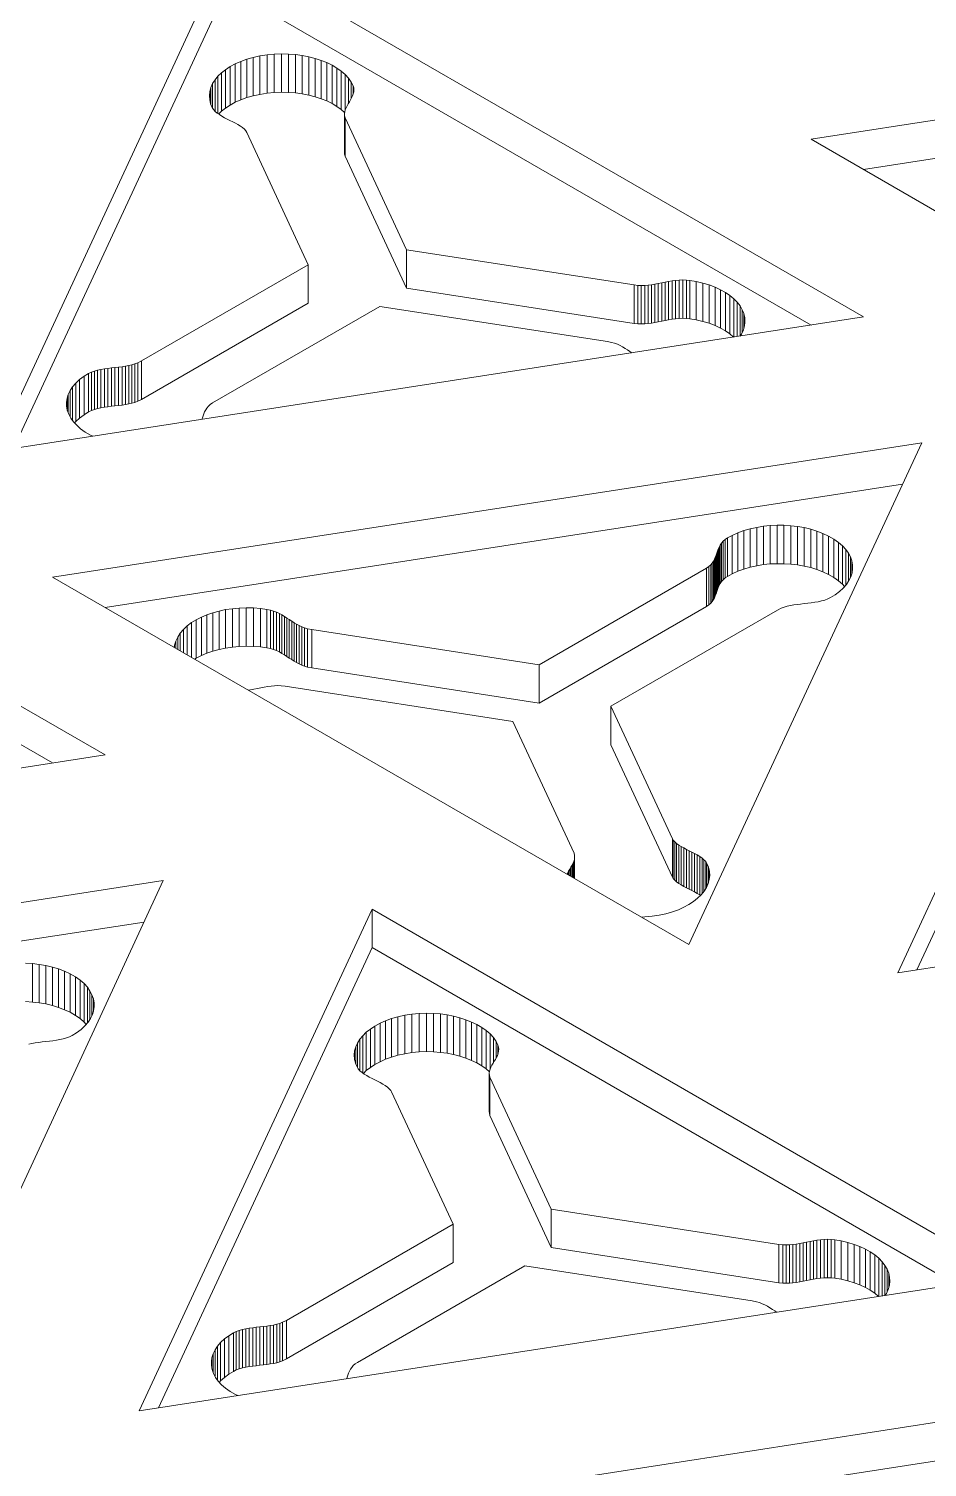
# Model space of a CAD drawing. Header units: inches. Extents: x 2.5 to 18.9, y 2.6 to 12.3.
# Drawn here: x 8.834 to 10.028, y 4.035 to 5.947 of the extents above; entities that cross this region are included whole.
import ezdxf

# ---------------------------------------------------------------- set-up
doc = ezdxf.new("R2010")
doc.units = ezdxf.units.IN
doc.header["$MEASUREMENT"] = 0

# ---------------------------------------------------------------- blocks, each defined once
blk = doc.blocks.new('A$C39963D99')
at = {"color": 0, "linetype": 'Continuous', "lineweight": 0, "extrusion": (3.33067e-16, 0.816497, 0.57735)}
for p, q in [((11.9235, -5.2159), (12.2329, -4.549)), ((12.2329, -4.549), (13.0786, -5.0372)), ((12.2329, -4.6), (11.949, -5.2119)), ((13.0089, -5.048), (12.2329, -4.6)), ((13.009, -4.801), (14.1641, -4.6224)), ((14.1386, -4.6773), (13.0787, -4.8413)), ((12.2368, -4.7045), (12.2435, -4.7008)), ((12.2435, -4.7008), (12.2509, -4.6976)), ((12.2435, -4.7519), (12.2435, -4.7008)), ((12.2509, -4.6976), (12.2588, -4.6947)), ((12.2509, -4.7486), (12.2509, -4.6976)), ((12.2588, -4.6947), (12.2674, -4.6922)), ((12.2588, -4.7457), (12.2588, -4.6947)), ((12.2674, -4.6922), (12.2764, -4.6903)), ((12.2674, -4.7433), (12.2674, -4.6922)), ((12.2764, -4.6903), (12.2859, -4.6888)), ((12.2764, -4.7413), (12.2764, -4.6903)), ((12.2859, -4.6888), (12.2955, -4.6879)), ((12.2859, -4.7398), (12.2859, -4.6888)), ((12.2955, -4.6879), (12.305, -4.6875)), ((12.2955, -4.7389), (12.2955, -4.6879)), ((12.305, -4.7386), (12.305, -4.6875)), ((12.305, -4.6875), (12.3144, -4.6877)), ((12.3144, -4.7388), (12.3144, -4.6877)), ((12.3144, -4.6877), (12.3236, -4.6884)), ((12.3236, -4.7395), (12.3236, -4.6884)), ((12.3236, -4.6884), (12.3326, -4.6896)), ((12.3326, -4.7407), (12.3326, -4.6896)), ((12.3326, -4.6896), (12.3414, -4.6913)), ((12.3414, -4.7424), (12.3414, -4.6913)), ((12.3414, -4.6913), (12.3497, -4.6935)), ((12.3497, -4.7445), (12.3497, -4.6935)), ((12.3497, -4.6935), (12.3577, -4.6961)), ((12.3577, -4.7471), (12.3577, -4.6961)), ((12.3577, -4.6961), (12.3653, -4.6991)), ((12.3653, -4.7501), (12.3653, -4.6991)), ((12.3653, -4.6991), (12.3723, -4.7025)), ((12.3723, -4.7535), (12.3723, -4.7025)), ((12.3723, -4.7025), (12.3787, -4.7063)), ((12.2135, -4.7271), (12.2167, -4.7221)), ((12.2167, -4.7221), (12.2206, -4.7173)), ((12.2167, -4.7637), (12.2167, -4.7221)), ((12.2206, -4.7173), (12.2253, -4.7127)), ((12.2206, -4.7669), (12.2206, -4.7173)), ((12.2253, -4.7127), (12.2307, -4.7085)), ((12.2253, -4.7638), (12.2253, -4.7127)), ((12.2307, -4.7085), (12.2368, -4.7045)), ((12.2307, -4.7595), (12.2307, -4.7085)), ((12.2368, -4.7555), (12.2368, -4.7045)), ((12.3787, -4.7573), (12.3787, -4.7063)), ((12.3787, -4.7063), (12.3846, -4.7105)), ((12.3846, -4.7615), (12.3846, -4.7105)), ((12.3846, -4.7105), (12.3897, -4.715)), ((12.3897, -4.7624), (12.3897, -4.715)), ((12.3897, -4.715), (12.3942, -4.7199)), ((12.3942, -4.7532), (12.3942, -4.7199)), ((12.3942, -4.7199), (12.3978, -4.725)), ((12.2092, -4.7429), (12.2098, -4.7375)), ((12.2098, -4.7375), (12.2112, -4.7322)), ((12.2098, -4.7492), (12.2098, -4.7375)), ((12.2112, -4.7322), (12.2135, -4.7271)), ((12.2112, -4.7547), (12.2112, -4.7322)), ((12.2135, -4.7597), (12.2135, -4.7271)), ((12.2764, -4.7413), (12.2674, -4.7433)), ((12.2859, -4.7398), (12.2764, -4.7413)), ((12.2955, -4.7389), (12.2859, -4.7398)), ((12.305, -4.7386), (12.2955, -4.7389)), ((12.3144, -4.7388), (12.305, -4.7386)), ((12.3236, -4.7395), (12.3144, -4.7388)), ((12.3326, -4.7407), (12.3236, -4.7395)), ((12.3414, -4.7424), (12.3326, -4.7407)), ((12.3978, -4.7468), (12.3978, -4.725)), ((12.3978, -4.725), (12.4003, -4.7298)), ((12.4004, -4.7407), (12.3994, -4.7434)), ((12.4003, -4.7412), (12.4003, -4.7298)), ((12.4003, -4.7298), (12.4011, -4.7326)), ((12.4011, -4.738), (12.4004, -4.7407)), ((12.4011, -4.7381), (12.4011, -4.7326)), ((12.4011, -4.7326), (12.4013, -4.7353)), ((12.4013, -4.7353), (12.4011, -4.738)), ((12.2096, -4.7484), (12.2092, -4.7429)), ((12.2109, -4.7539), (12.2096, -4.7484)), ((12.2129, -4.7588), (12.2109, -4.7539)), ((12.2146, -4.7614), (12.2129, -4.7588)), ((12.2307, -4.7595), (12.2253, -4.7638)), ((12.2368, -4.7555), (12.2307, -4.7595)), ((12.2435, -4.7519), (12.2368, -4.7555)), ((12.2509, -4.7486), (12.2435, -4.7519)), ((12.2588, -4.7457), (12.2509, -4.7486)), ((12.2674, -4.7433), (12.2588, -4.7457)), ((12.3497, -4.7445), (12.3414, -4.7424)), ((12.3577, -4.7471), (12.3497, -4.7445)), ((12.3653, -4.7501), (12.3577, -4.7471)), ((12.3723, -4.7535), (12.3653, -4.7501)), ((12.3787, -4.7573), (12.3723, -4.7535)), ((12.3846, -4.7615), (12.3787, -4.7573)), ((12.391, -4.7592), (12.3899, -4.7618)), ((12.3923, -4.7566), (12.391, -4.7592)), ((12.3937, -4.754), (12.3923, -4.7566)), ((12.3953, -4.7513), (12.3937, -4.754)), ((12.3968, -4.7487), (12.3953, -4.7513)), ((12.3982, -4.7461), (12.3968, -4.7487)), ((12.3994, -4.7434), (12.3982, -4.7461)), ((12.2169, -4.7639), (12.2146, -4.7614)), ((12.2195, -4.7662), (12.2169, -4.7639)), ((12.2225, -4.7683), (12.2195, -4.7662)), ((12.2253, -4.7638), (12.2214, -4.7675)), ((12.2258, -4.7703), (12.2225, -4.7683)), ((12.2293, -4.7723), (12.2258, -4.7703)), ((12.2329, -4.7741), (12.2293, -4.7723)), ((12.2366, -4.776), (12.2329, -4.7741)), ((12.2402, -4.7778), (12.2366, -4.776)), ((12.2438, -4.7796), (12.2402, -4.7778)), ((12.2472, -4.7815), (12.2438, -4.7796)), ((12.389, -4.7654), (12.3846, -4.7615)), ((12.3892, -4.7644), (12.3888, -4.767)), ((12.3888, -4.8181), (12.3888, -4.767)), ((12.3888, -4.767), (12.3889, -4.7697)), ((12.3889, -4.8207), (12.3889, -4.7697)), ((12.3889, -4.7697), (12.3896, -4.7725)), ((12.3899, -4.7618), (12.3892, -4.7644)), ((12.3896, -4.8236), (12.3896, -4.7725)), ((12.3896, -4.7725), (12.471, -4.9478)), ((12.2504, -4.7835), (12.2472, -4.7815)), ((12.2533, -4.7855), (12.2504, -4.7835)), ((12.2557, -4.7877), (12.2533, -4.7855)), ((12.2578, -4.79), (12.2557, -4.7877)), ((12.2588, -4.7918), (12.2578, -4.79)), ((12.3405, -4.9679), (12.2588, -4.7918)), ((13.8546, -5.2893), (13.009, -4.801)), ((12.3889, -4.8207), (12.3888, -4.8181)), ((12.3896, -4.8236), (12.3889, -4.8207)), ((12.471, -4.9989), (12.3896, -4.8236)), ((12.471, -4.9989), (12.471, -4.9478)), ((12.471, -4.9478), (12.7737, -4.9947)), ((12.1192, -5.0957), (12.3405, -4.9679)), ((12.3405, -5.019), (12.3405, -4.9679)), ((12.815, -4.9908), (12.8196, -4.99)), ((12.8196, -4.99), (12.8242, -4.9892)), ((12.8196, -5.041), (12.8196, -4.99)), ((12.8242, -4.9892), (12.8289, -4.9886)), ((12.8242, -5.0402), (12.8242, -4.9892)), ((12.8289, -4.9886), (12.8336, -4.9881)), ((12.8289, -5.0396), (12.8289, -4.9886)), ((12.8336, -4.9881), (12.8384, -4.988)), ((12.8336, -5.0392), (12.8336, -4.9881)), ((12.8384, -5.039), (12.8384, -4.988)), ((12.8384, -4.988), (12.8432, -4.9881)), ((12.8432, -5.0391), (12.8432, -4.9881)), ((12.8432, -4.9881), (12.848, -4.9885)), ((12.848, -5.0396), (12.848, -4.9885)), ((12.848, -4.9885), (12.8562, -4.99)), ((12.8562, -5.041), (12.8562, -4.99)), ((12.8562, -4.99), (12.8652, -4.9921)), ((12.7737, -5.0457), (12.471, -4.9989)), ((12.7737, -5.0457), (12.7737, -4.9947)), ((12.7737, -4.9947), (12.7787, -4.9953)), ((12.7787, -5.0463), (12.7787, -4.9953)), ((12.7787, -4.9953), (12.7832, -4.9954)), ((12.7832, -4.9954), (12.7878, -4.9953)), ((12.7832, -5.0465), (12.7832, -4.9954)), ((12.7878, -4.9953), (12.7923, -4.9949)), ((12.7878, -5.0463), (12.7878, -4.9953)), ((12.7923, -4.9949), (12.7968, -4.9943)), ((12.7923, -5.0459), (12.7923, -4.9949)), ((12.7968, -4.9943), (12.8013, -4.9935)), ((12.7968, -5.0453), (12.7968, -4.9943)), ((12.8013, -4.9935), (12.8059, -4.9927)), ((12.8013, -5.0445), (12.8013, -4.9935)), ((12.8059, -4.9927), (12.8104, -4.9917)), ((12.8059, -5.0437), (12.8059, -4.9927)), ((12.8104, -4.9917), (12.815, -4.9908)), ((12.8104, -5.0428), (12.8104, -4.9917)), ((12.815, -5.0419), (12.815, -4.9908)), ((12.8652, -5.0431), (12.8652, -4.9921)), ((12.8652, -4.9921), (12.8736, -4.9946)), ((12.8736, -5.0456), (12.8736, -4.9946)), ((12.8736, -4.9946), (12.8814, -4.9976)), ((12.8814, -5.0486), (12.8814, -4.9976)), ((12.8814, -4.9976), (12.8886, -5.001)), ((12.8886, -5.052), (12.8886, -5.001)), ((12.8886, -5.001), (12.8952, -5.0047)), ((12.8952, -5.0557), (12.8952, -5.0047)), ((12.8952, -5.0047), (12.9011, -5.0088)), ((12.9011, -5.0598), (12.9011, -5.0088)), ((12.9011, -5.0088), (12.9063, -5.0131)), ((12.3405, -5.019), (12.1192, -5.1468)), ((12.4359, -5.0231), (12.2135, -5.1515)), ((12.7383, -5.0699), (12.4359, -5.0231)), ((12.9063, -5.0638), (12.9063, -5.0131)), ((12.9063, -5.0131), (12.9108, -5.0177)), ((12.9108, -5.0631), (12.9108, -5.0177)), ((12.9108, -5.0177), (12.9146, -5.0226)), ((12.9146, -5.0626), (12.9146, -5.0226)), ((12.9146, -5.0226), (12.9175, -5.0276)), ((12.9175, -5.0577), (12.9175, -5.0276)), ((12.9175, -5.0276), (12.9196, -5.0328)), ((13.0786, -5.0372), (11.9235, -5.2159)), ((12.7787, -5.0463), (12.7737, -5.0457)), ((12.7832, -5.0465), (12.7787, -5.0463)), ((12.7878, -5.0463), (12.7832, -5.0465)), ((12.7923, -5.0459), (12.7878, -5.0463)), ((12.7968, -5.0453), (12.7923, -5.0459)), ((12.8013, -5.0445), (12.7968, -5.0453)), ((12.8059, -5.0437), (12.8013, -5.0445)), ((12.8104, -5.0428), (12.8059, -5.0437)), ((12.815, -5.0419), (12.8104, -5.0428)), ((12.8196, -5.041), (12.815, -5.0419)), ((12.8242, -5.0402), (12.8196, -5.041)), ((12.8289, -5.0396), (12.8242, -5.0402)), ((12.8336, -5.0392), (12.8289, -5.0396)), ((12.8384, -5.039), (12.8336, -5.0392)), ((12.8432, -5.0391), (12.8384, -5.039)), ((12.848, -5.0396), (12.8432, -5.0391)), ((12.8562, -5.041), (12.848, -5.0396)), ((12.8652, -5.0431), (12.8562, -5.041)), ((12.8736, -5.0456), (12.8652, -5.0431)), ((12.8814, -5.0486), (12.8736, -5.0456)), ((12.9196, -5.0524), (12.9196, -5.0328)), ((12.9196, -5.0328), (12.9208, -5.0381)), ((12.9211, -5.0435), (12.9205, -5.049)), ((12.9208, -5.0465), (12.9208, -5.0381)), ((12.9208, -5.0381), (12.9211, -5.0435)), ((12.8886, -5.052), (12.8814, -5.0486)), ((12.8952, -5.0557), (12.8886, -5.052)), ((12.9011, -5.0598), (12.8952, -5.0557)), ((12.906, -5.0639), (12.9011, -5.0598)), ((12.9164, -5.06), (12.9148, -5.0625)), ((12.919, -5.0545), (12.9164, -5.06)), ((12.9205, -5.049), (12.919, -5.0545)), ((12.7437, -5.071), (12.7383, -5.0699)), ((12.7478, -5.0721), (12.7437, -5.071)), ((12.7515, -5.0735), (12.7478, -5.0721)), ((12.7551, -5.0752), (12.7515, -5.0735)), ((12.7585, -5.077), (12.7551, -5.0752)), ((12.7617, -5.0789), (12.7585, -5.077)), ((12.7649, -5.081), (12.7617, -5.0789)), ((12.7681, -5.0831), (12.7649, -5.081)), ((12.7707, -5.0848), (12.7681, -5.0831)), ((12.079, -5.1049), (12.0837, -5.1044)), ((12.0837, -5.1044), (12.0884, -5.1038)), ((12.0837, -5.1554), (12.0837, -5.1044)), ((12.0884, -5.1038), (12.0931, -5.1033)), ((12.0884, -5.1549), (12.0884, -5.1038)), ((12.0931, -5.1033), (12.0976, -5.1026)), ((12.0931, -5.1543), (12.0931, -5.1033)), ((12.0976, -5.1026), (12.1021, -5.1018)), ((12.0976, -5.1536), (12.0976, -5.1026)), ((12.1021, -5.1018), (12.1063, -5.1009)), ((12.1021, -5.1528), (12.1021, -5.1018)), ((12.1063, -5.1009), (12.1103, -5.0997)), ((12.1063, -5.1519), (12.1063, -5.1009)), ((12.1103, -5.0997), (12.1141, -5.0983)), ((12.1103, -5.1507), (12.1103, -5.0997)), ((12.1141, -5.0983), (12.1192, -5.0957)), ((12.1141, -5.1493), (12.1141, -5.0983)), ((12.1192, -5.1468), (12.1192, -5.0957)), ((12.0317, -5.1251), (12.0368, -5.1204)), ((12.0368, -5.1204), (12.0427, -5.116)), ((12.0368, -5.1715), (12.0368, -5.1204)), ((12.0427, -5.116), (12.0486, -5.1124)), ((12.0427, -5.1671), (12.0427, -5.116)), ((12.0486, -5.1124), (12.0524, -5.1106)), ((12.0486, -5.1635), (12.0486, -5.1124)), ((12.0524, -5.1106), (12.0564, -5.1092)), ((12.0524, -5.1617), (12.0524, -5.1106)), ((12.0564, -5.1092), (12.0606, -5.1079)), ((12.0564, -5.1602), (12.0564, -5.1092)), ((12.0606, -5.1079), (12.065, -5.107)), ((12.0606, -5.159), (12.0606, -5.1079)), ((12.065, -5.107), (12.0696, -5.1061)), ((12.065, -5.158), (12.065, -5.107)), ((12.0696, -5.1061), (12.0743, -5.1055)), ((12.0696, -5.1572), (12.0696, -5.1061)), ((12.0743, -5.1055), (12.079, -5.1049)), ((12.0743, -5.1565), (12.0743, -5.1055)), ((12.079, -5.1559), (12.079, -5.1049)), ((11.2248, -5.131), (12.0705, -5.6192)), ((12.0201, -5.1453), (12.0217, -5.1401)), ((12.0217, -5.1401), (12.0242, -5.1349)), ((12.0217, -5.1648), (12.0217, -5.1401)), ((12.0242, -5.1349), (12.0275, -5.1299)), ((12.0242, -5.17), (12.0242, -5.1349)), ((12.0275, -5.1299), (12.0317, -5.1251)), ((12.0275, -5.1751), (12.0275, -5.1299)), ((12.0317, -5.1761), (12.0317, -5.1251)), ((12.0193, -5.1506), (12.0201, -5.1453)), ((12.0194, -5.1559), (12.0193, -5.1506)), ((12.0204, -5.1611), (12.0194, -5.1559)), ((12.0201, -5.1594), (12.0201, -5.1453)), ((12.0222, -5.1663), (12.0204, -5.1611)), ((12.0524, -5.1617), (12.0486, -5.1635)), ((12.0564, -5.1602), (12.0524, -5.1617)), ((12.0606, -5.159), (12.0564, -5.1602)), ((12.065, -5.158), (12.0606, -5.159)), ((12.0696, -5.1572), (12.065, -5.158)), ((12.0743, -5.1565), (12.0696, -5.1572)), ((12.079, -5.1559), (12.0743, -5.1565)), ((12.0837, -5.1554), (12.079, -5.1559)), ((12.0884, -5.1549), (12.0837, -5.1554)), ((12.0931, -5.1543), (12.0884, -5.1549)), ((12.0976, -5.1536), (12.0931, -5.1543)), ((12.1021, -5.1528), (12.0976, -5.1536)), ((12.1063, -5.1519), (12.1021, -5.1528)), ((12.1103, -5.1507), (12.1063, -5.1519)), ((12.1141, -5.1493), (12.1103, -5.1507)), ((12.1192, -5.1468), (12.1141, -5.1493)), ((12.2043, -5.1607), (12.2029, -5.1633)), ((12.2059, -5.1582), (12.2043, -5.1607)), ((12.2079, -5.1559), (12.2059, -5.1582)), ((12.2103, -5.1537), (12.2079, -5.1559)), ((12.2135, -5.1515), (12.2103, -5.1537)), ((12.0249, -5.1715), (12.0222, -5.1663)), ((12.0285, -5.1764), (12.0249, -5.1715)), ((12.0329, -5.1812), (12.0285, -5.1764)), ((12.0317, -5.1761), (12.03, -5.1781)), ((12.0368, -5.1715), (12.0317, -5.1761)), ((12.0381, -5.1858), (12.0329, -5.1812)), ((12.0427, -5.1671), (12.0368, -5.1715)), ((12.0486, -5.1635), (12.0427, -5.1671)), ((12.1999, -5.1713), (12.1992, -5.1732)), ((12.2008, -5.1686), (12.1999, -5.1713)), ((12.2018, -5.1659), (12.2008, -5.1686)), ((12.2029, -5.1633), (12.2018, -5.1659)), ((12.0008, -5.63), (11.2248, -5.182)), ((12.0443, -5.1901), (12.0381, -5.1858)), ((12.0512, -5.1941), (12.0443, -5.1901)), ((12.0543, -5.1956), (12.0512, -5.1941)), ((12.0009, -5.3831), (13.156, -5.2044)), ((13.156, -5.2044), (12.8465, -5.8713)), ((13.1241, -5.909), (13.4335, -5.2421)), ((13.1305, -5.2594), (12.0706, -5.4233)), ((13.4335, -5.2932), (13.1496, -5.9051)), ((12.9456, -5.3154), (12.9546, -5.3145)), ((12.9546, -5.3145), (12.9638, -5.314)), ((12.9546, -5.3655), (12.9546, -5.3145)), ((12.9638, -5.3651), (12.9638, -5.314)), ((12.9638, -5.314), (12.9729, -5.3141)), ((12.9729, -5.3651), (12.9729, -5.3141)), ((12.9729, -5.3141), (12.9821, -5.3146)), ((12.9821, -5.3657), (12.9821, -5.3146)), ((12.9821, -5.3146), (12.9911, -5.3157)), ((12.892, -5.3354), (12.8946, -5.3331)), ((12.8946, -5.3331), (12.8977, -5.3309)), ((12.8946, -5.3841), (12.8946, -5.3331)), ((12.8977, -5.3309), (12.904, -5.3275)), ((12.8977, -5.382), (12.8977, -5.3309)), ((12.904, -5.3275), (12.9116, -5.3241)), ((12.904, -5.3785), (12.904, -5.3275)), ((12.9116, -5.3241), (12.9196, -5.3212)), ((12.9116, -5.3751), (12.9116, -5.3241)), ((12.9196, -5.3212), (12.928, -5.3187)), ((12.9196, -5.3722), (12.9196, -5.3212)), ((12.928, -5.3187), (12.9367, -5.3168)), ((12.928, -5.3698), (12.928, -5.3187)), ((12.9367, -5.3168), (12.9456, -5.3154)), ((12.9367, -5.3679), (12.9367, -5.3168)), ((12.9456, -5.3664), (12.9456, -5.3154)), ((12.9911, -5.3667), (12.9911, -5.3157)), ((12.9911, -5.3157), (12.9999, -5.3172)), ((12.9999, -5.3683), (12.9999, -5.3172)), ((12.9999, -5.3172), (13.0085, -5.3193)), ((13.0085, -5.3703), (13.0085, -5.3193)), ((13.0085, -5.3193), (13.0168, -5.3218)), ((13.0168, -5.3729), (13.0168, -5.3218)), ((13.0168, -5.3218), (13.0248, -5.3249)), ((13.0248, -5.3759), (13.0248, -5.3249)), ((13.0248, -5.3249), (13.0323, -5.3284)), ((13.0323, -5.3795), (13.0323, -5.3284)), ((13.0323, -5.3284), (13.0392, -5.3324)), ((13.0392, -5.3835), (13.0392, -5.3324)), ((13.0392, -5.3324), (13.0453, -5.3368)), ((12.8827, -5.354), (12.8836, -5.3512)), ((12.8836, -5.3512), (12.8845, -5.3485)), ((12.8836, -5.4023), (12.8836, -5.3512)), ((12.8845, -5.3485), (12.8856, -5.3458)), ((12.8845, -5.3995), (12.8845, -5.3485)), ((12.8856, -5.3458), (12.8867, -5.3431)), ((12.8856, -5.3968), (12.8856, -5.3458)), ((12.8867, -5.3431), (12.8882, -5.3405)), ((12.8867, -5.3941), (12.8867, -5.3431)), ((12.8882, -5.3405), (12.8899, -5.3379)), ((12.8882, -5.3915), (12.8882, -5.3405)), ((12.8899, -5.3379), (12.892, -5.3354)), ((12.8899, -5.3889), (12.8899, -5.3379)), ((12.892, -5.3865), (12.892, -5.3354)), ((13.0453, -5.3878), (13.0453, -5.3368)), ((13.0453, -5.3368), (13.0506, -5.3413)), ((13.0506, -5.3924), (13.0506, -5.3413)), ((13.0506, -5.3413), (13.055, -5.3461)), ((13.055, -5.3938), (13.055, -5.3461)), ((13.055, -5.3461), (13.0586, -5.3511)), ((13.0586, -5.3888), (13.0586, -5.3511)), ((13.0586, -5.3511), (13.0613, -5.3562)), ((12.6476, -5.4995), (12.87, -5.3711)), ((12.87, -5.3711), (12.8732, -5.3689)), ((12.87, -5.4221), (12.87, -5.3711)), ((12.8732, -5.3689), (12.8756, -5.3667)), ((12.8732, -5.4199), (12.8732, -5.3689)), ((12.8756, -5.3667), (12.8776, -5.3643)), ((12.8756, -5.4177), (12.8756, -5.3667)), ((12.8776, -5.3643), (12.8792, -5.3619)), ((12.8776, -5.4154), (12.8776, -5.3643)), ((12.8792, -5.3619), (12.8806, -5.3593)), ((12.8792, -5.4129), (12.8792, -5.3619)), ((12.8806, -5.3593), (12.8817, -5.3567)), ((12.8806, -5.4103), (12.8806, -5.3593)), ((12.8817, -5.3567), (12.8827, -5.354)), ((12.8817, -5.4077), (12.8817, -5.3567)), ((12.8827, -5.405), (12.8827, -5.354)), ((12.9196, -5.3722), (12.9116, -5.3751)), ((12.928, -5.3698), (12.9196, -5.3722)), ((12.9367, -5.3679), (12.928, -5.3698)), ((12.9456, -5.3664), (12.9367, -5.3679)), ((12.9546, -5.3655), (12.9456, -5.3664)), ((12.9638, -5.3651), (12.9546, -5.3655)), ((12.9729, -5.3651), (12.9638, -5.3651)), ((12.9821, -5.3657), (12.9729, -5.3651)), ((12.9911, -5.3667), (12.9821, -5.3657)), ((12.9999, -5.3683), (12.9911, -5.3667)), ((13.0085, -5.3703), (12.9999, -5.3683)), ((13.0168, -5.3729), (13.0085, -5.3703)), ((13.0613, -5.3836), (13.0613, -5.3562)), ((13.0613, -5.3562), (13.0631, -5.3614)), ((13.0631, -5.3783), (13.0631, -5.3614)), ((13.0631, -5.3614), (13.0641, -5.3667)), ((13.0642, -5.372), (13.0634, -5.3773)), ((13.0641, -5.3727), (13.0641, -5.3667)), ((13.0641, -5.3667), (13.0642, -5.372)), ((12.8465, -5.8713), (12.0009, -5.3831)), ((12.8882, -5.3915), (12.8867, -5.3941)), ((12.8899, -5.3889), (12.8882, -5.3915)), ((12.892, -5.3865), (12.8899, -5.3889)), ((12.8946, -5.3841), (12.892, -5.3865)), ((12.8977, -5.382), (12.8946, -5.3841)), ((12.904, -5.3785), (12.8977, -5.382)), ((12.9116, -5.3751), (12.904, -5.3785)), ((13.0248, -5.3759), (13.0168, -5.3729)), ((13.0323, -5.3795), (13.0248, -5.3759)), ((13.0392, -5.3835), (13.0323, -5.3795)), ((13.0453, -5.3878), (13.0392, -5.3835)), ((13.0506, -5.3924), (13.0453, -5.3878)), ((13.0593, -5.3876), (13.056, -5.3926)), ((13.0618, -5.3825), (13.0593, -5.3876)), ((13.0634, -5.3773), (13.0618, -5.3825)), ((12.8806, -5.4103), (12.8792, -5.4129)), ((12.8817, -5.4077), (12.8806, -5.4103)), ((12.8827, -5.405), (12.8817, -5.4077)), ((12.8836, -5.4023), (12.8827, -5.405)), ((12.8845, -5.3995), (12.8836, -5.4023)), ((12.8856, -5.3968), (12.8845, -5.3995)), ((12.8867, -5.3941), (12.8856, -5.3968)), ((13.0349, -5.4101), (13.0311, -5.4119)), ((13.0408, -5.4065), (13.0349, -5.4101)), ((13.0467, -5.4021), (13.0408, -5.4065)), ((13.0518, -5.3975), (13.0467, -5.4021)), ((13.0535, -5.3955), (13.0506, -5.3924)), ((13.056, -5.3926), (13.0518, -5.3975)), ((12.2139, -5.4303), (12.2222, -5.428)), ((12.2222, -5.428), (12.2308, -5.4262)), ((12.2222, -5.4791), (12.2222, -5.428)), ((12.2308, -5.4262), (12.2398, -5.4249)), ((12.2308, -5.4773), (12.2308, -5.4262)), ((12.2398, -5.4249), (12.2489, -5.4241)), ((12.2398, -5.4759), (12.2398, -5.4249)), ((12.2489, -5.4241), (12.2583, -5.4237)), ((12.2489, -5.4751), (12.2489, -5.4241)), ((12.2583, -5.4748), (12.2583, -5.4237)), ((12.2583, -5.4237), (12.2678, -5.424)), ((12.2678, -5.475), (12.2678, -5.424)), ((12.2678, -5.424), (12.2773, -5.4247)), ((12.2773, -5.4758), (12.2773, -5.4247)), ((12.2773, -5.4247), (12.2857, -5.4259)), ((12.2857, -5.4769), (12.2857, -5.4259)), ((12.2857, -5.4259), (12.2903, -5.4269)), ((12.2903, -5.4779), (12.2903, -5.4269)), ((12.2903, -5.4269), (12.2945, -5.4281)), ((12.2945, -5.4792), (12.2945, -5.4281)), ((12.2945, -5.4281), (12.2985, -5.4297)), ((12.2985, -5.4807), (12.2985, -5.4297)), ((12.2985, -5.4297), (12.3022, -5.4314)), ((12.87, -5.4221), (12.6476, -5.5505)), ((12.9643, -5.4268), (12.7429, -5.5546)), ((12.8732, -5.4199), (12.87, -5.4221)), ((12.8756, -5.4177), (12.8732, -5.4199)), ((12.8776, -5.4154), (12.8756, -5.4177)), ((12.8792, -5.4129), (12.8776, -5.4154)), ((12.9694, -5.4243), (12.9643, -5.4268)), ((12.9732, -5.4229), (12.9694, -5.4243)), ((12.9772, -5.4217), (12.9732, -5.4229)), ((12.9814, -5.4208), (12.9772, -5.4217)), ((12.9859, -5.42), (12.9814, -5.4208)), ((12.9904, -5.4193), (12.9859, -5.42)), ((12.9951, -5.4187), (12.9904, -5.4193)), ((12.9998, -5.4182), (12.9951, -5.4187)), ((13.0045, -5.4177), (12.9998, -5.4182)), ((13.0092, -5.4171), (13.0045, -5.4177)), ((13.0139, -5.4164), (13.0092, -5.4171)), ((13.0184, -5.4156), (13.0139, -5.4164)), ((13.0229, -5.4146), (13.0184, -5.4156)), ((13.0271, -5.4134), (13.0229, -5.4146)), ((13.0311, -5.4119), (13.0271, -5.4134)), ((12.1747, -5.4524), (12.1797, -5.4478)), ((12.1797, -5.4478), (12.1854, -5.4435)), ((12.1797, -5.4863), (12.1797, -5.4478)), ((12.1854, -5.4435), (12.1917, -5.4396)), ((12.1854, -5.4896), (12.1854, -5.4435)), ((12.1917, -5.4396), (12.1986, -5.4361)), ((12.1917, -5.4907), (12.1917, -5.4396)), ((12.1986, -5.4361), (12.206, -5.433)), ((12.1986, -5.4871), (12.1986, -5.4361)), ((12.206, -5.433), (12.2139, -5.4303)), ((12.206, -5.484), (12.206, -5.433)), ((12.2139, -5.4813), (12.2139, -5.4303)), ((12.3022, -5.4824), (12.3022, -5.4314)), ((12.3022, -5.4314), (12.3057, -5.4333)), ((12.3057, -5.4843), (12.3057, -5.4333)), ((12.3057, -5.4333), (12.309, -5.4353)), ((12.309, -5.4863), (12.309, -5.4353)), ((12.309, -5.4353), (12.3122, -5.4374)), ((12.3122, -5.4884), (12.3122, -5.4374)), ((12.3122, -5.4374), (12.3154, -5.4395)), ((12.3154, -5.4905), (12.3154, -5.4395)), ((12.3154, -5.4395), (12.3186, -5.4416)), ((12.3186, -5.4926), (12.3186, -5.4416)), ((12.3186, -5.4416), (12.3218, -5.4436)), ((12.3218, -5.4947), (12.3218, -5.4436)), ((12.3218, -5.4436), (12.325, -5.4456)), ((12.325, -5.4966), (12.325, -5.4456)), ((12.325, -5.4456), (12.3284, -5.4474)), ((12.3284, -5.4984), (12.3284, -5.4474)), ((12.3284, -5.4474), (12.332, -5.449)), ((12.163, -5.4736), (12.1645, -5.468)), ((12.1645, -5.468), (12.1671, -5.4626)), ((12.1645, -5.4776), (12.1645, -5.468)), ((12.1671, -5.4626), (12.1705, -5.4573)), ((12.1671, -5.479), (12.1671, -5.4626)), ((12.1705, -5.4573), (12.1747, -5.4524)), ((12.1705, -5.481), (12.1705, -5.4573)), ((12.1747, -5.4834), (12.1747, -5.4524)), ((12.332, -5.5001), (12.332, -5.449)), ((12.332, -5.449), (12.3357, -5.4505)), ((12.3357, -5.5015), (12.3357, -5.4505)), ((12.3357, -5.4505), (12.3398, -5.4516)), ((12.3398, -5.5027), (12.3398, -5.4516)), ((12.3398, -5.4516), (12.3452, -5.4527)), ((12.3452, -5.5037), (12.3452, -5.4527)), ((12.3452, -5.4527), (12.6476, -5.4995)), ((12.1626, -5.4765), (12.163, -5.4736)), ((12.163, -5.4767), (12.163, -5.4736)), ((12.1986, -5.4871), (12.1917, -5.4907)), ((12.206, -5.484), (12.1986, -5.4871)), ((12.2139, -5.4813), (12.206, -5.484)), ((12.2222, -5.4791), (12.2139, -5.4813)), ((12.2308, -5.4773), (12.2222, -5.4791)), ((12.2398, -5.4759), (12.2308, -5.4773)), ((12.2489, -5.4751), (12.2398, -5.4759)), ((12.2583, -5.4748), (12.2489, -5.4751)), ((12.2678, -5.475), (12.2583, -5.4748)), ((12.2773, -5.4758), (12.2678, -5.475)), ((12.2857, -5.4769), (12.2773, -5.4758)), ((12.2903, -5.4779), (12.2857, -5.4769)), ((12.2945, -5.4792), (12.2903, -5.4779)), ((12.2985, -5.4807), (12.2945, -5.4792)), ((12.3022, -5.4824), (12.2985, -5.4807)), ((12.3057, -5.4843), (12.3022, -5.4824)), ((12.309, -5.4863), (12.3057, -5.4843)), ((12.3122, -5.4884), (12.309, -5.4863)), ((12.1917, -5.4907), (12.1895, -5.492)), ((12.3154, -5.4905), (12.3122, -5.4884)), ((12.3186, -5.4926), (12.3154, -5.4905)), ((12.3218, -5.4947), (12.3186, -5.4926)), ((12.325, -5.4966), (12.3218, -5.4947)), ((12.3284, -5.4984), (12.325, -5.4966)), ((12.332, -5.5001), (12.3284, -5.4984)), ((12.3357, -5.5015), (12.332, -5.5001)), ((12.3398, -5.5027), (12.3357, -5.5015)), ((12.3452, -5.5037), (12.3398, -5.5027)), ((12.6476, -5.5505), (12.3452, -5.5037)), ((12.6476, -5.5505), (12.6476, -5.4995)), ((12.2639, -5.5326), (12.2608, -5.5331)), ((12.2685, -5.5317), (12.2639, -5.5326)), ((12.2731, -5.5308), (12.2685, -5.5317)), ((12.2776, -5.5299), (12.2731, -5.5308)), ((12.2822, -5.5291), (12.2776, -5.5299)), ((12.2867, -5.5283), (12.2822, -5.5291)), ((12.2912, -5.5277), (12.2867, -5.5283)), ((12.2957, -5.5273), (12.2912, -5.5277)), ((12.3002, -5.5271), (12.2957, -5.5273)), ((12.3048, -5.5273), (12.3002, -5.5271)), ((12.3098, -5.5279), (12.3048, -5.5273)), ((12.6125, -5.5747), (12.3098, -5.5279)), ((12.7429, -5.6057), (12.7429, -5.5546)), ((12.7429, -5.5546), (12.8247, -5.7308)), ((12.6939, -5.75), (12.6125, -5.5747)), ((12.0705, -5.6192), (10.9154, -5.7979)), ((12.8247, -5.7818), (12.7429, -5.6057)), ((12.8247, -5.7818), (12.8247, -5.7308)), ((12.8247, -5.7308), (12.8257, -5.7325)), ((12.8257, -5.7836), (12.8257, -5.7325)), ((12.8257, -5.7325), (12.8277, -5.7349)), ((12.8277, -5.7859), (12.8277, -5.7349)), ((12.8277, -5.7349), (12.8302, -5.737)), ((14.2792, -5.7303), (13.1241, -5.909)), ((12.6946, -5.7529), (12.6939, -5.75)), ((12.6947, -5.7555), (12.6946, -5.7529)), ((12.8302, -5.7881), (12.8302, -5.737)), ((12.8302, -5.737), (12.8331, -5.7391)), ((12.8331, -5.7901), (12.8331, -5.7391)), ((12.8331, -5.7391), (12.8363, -5.7411)), ((12.8363, -5.7921), (12.8363, -5.7411)), ((12.8363, -5.7411), (12.8397, -5.7429)), ((12.8397, -5.794), (12.8397, -5.7429)), ((12.8397, -5.7429), (12.8433, -5.7448)), ((12.8433, -5.7958), (12.8433, -5.7448)), ((12.8433, -5.7448), (12.8469, -5.7466)), ((12.8469, -5.7976), (12.8469, -5.7466)), ((12.8469, -5.7466), (12.8506, -5.7484)), ((12.8506, -5.7995), (12.8506, -5.7484)), ((12.8506, -5.7484), (12.8542, -5.7503)), ((12.8542, -5.8013), (12.8542, -5.7503)), ((12.8542, -5.7503), (12.8577, -5.7522)), ((12.8577, -5.8033), (12.8577, -5.7522)), ((12.8577, -5.7522), (12.861, -5.7543)), ((12.861, -5.8053), (12.861, -5.7543)), ((12.861, -5.7543), (12.864, -5.7564)), ((12.6853, -5.7765), (12.6867, -5.7739)), ((12.6867, -5.7739), (12.6882, -5.7712)), ((12.6867, -5.779), (12.6867, -5.7739)), ((12.6882, -5.7712), (12.6898, -5.7686)), ((12.6882, -5.7799), (12.6882, -5.7712)), ((12.6898, -5.7686), (12.6912, -5.766)), ((12.6898, -5.7808), (12.6898, -5.7686)), ((12.6912, -5.766), (12.6925, -5.7634)), ((12.6912, -5.7816), (12.6912, -5.766)), ((12.6925, -5.7634), (12.6936, -5.7608)), ((12.6925, -5.7824), (12.6925, -5.7634)), ((12.6936, -5.7608), (12.6943, -5.7582)), ((12.6936, -5.783), (12.6936, -5.7608)), ((12.6943, -5.7582), (12.6947, -5.7555)), ((12.6943, -5.7834), (12.6943, -5.7582)), ((12.6947, -5.7836), (12.6947, -5.7555)), ((12.864, -5.804), (12.864, -5.7564)), ((12.864, -5.7564), (12.8666, -5.7587)), ((12.8666, -5.8007), (12.8666, -5.7587)), ((12.8666, -5.7587), (12.8689, -5.7611)), ((12.8689, -5.7973), (12.8689, -5.7611)), ((12.8689, -5.7611), (12.8706, -5.7638)), ((12.8706, -5.7941), (12.8706, -5.7638)), ((12.8706, -5.7638), (12.8726, -5.7686)), ((12.8726, -5.7892), (12.8726, -5.7686)), ((12.8726, -5.7686), (12.8739, -5.7742)), ((10.9928, -5.9651), (12.1479, -5.7864)), ((12.1479, -5.7864), (11.8384, -6.4533)), ((12.6847, -5.7778), (12.6853, -5.7765)), ((12.6853, -5.7782), (12.6853, -5.7765)), ((12.8257, -5.7836), (12.8247, -5.7818)), ((12.8277, -5.7859), (12.8257, -5.7836)), ((12.8302, -5.7881), (12.8277, -5.7859)), ((12.8331, -5.7901), (12.8302, -5.7881)), ((12.8363, -5.7921), (12.8331, -5.7901)), ((12.8397, -5.794), (12.8363, -5.7921)), ((12.8723, -5.7903), (12.87, -5.7955)), ((12.8737, -5.785), (12.8723, -5.7903)), ((12.8743, -5.7796), (12.8737, -5.785)), ((12.8739, -5.7832), (12.8739, -5.7742)), ((12.8739, -5.7742), (12.8743, -5.7796)), ((12.8433, -5.7958), (12.8397, -5.794)), ((12.8469, -5.7976), (12.8433, -5.7958)), ((12.8506, -5.7995), (12.8469, -5.7976)), ((12.8542, -5.8013), (12.8506, -5.7995)), ((12.8582, -5.8098), (12.8528, -5.8141)), ((12.8577, -5.8033), (12.8542, -5.8013)), ((12.861, -5.8053), (12.8577, -5.8033)), ((12.8629, -5.8053), (12.8582, -5.8098)), ((12.8621, -5.8061), (12.861, -5.8053)), ((12.8668, -5.8005), (12.8629, -5.8053)), ((12.87, -5.7955), (12.8668, -5.8005)), ((12.116, -6.4911), (12.4254, -5.8242)), ((12.4254, -5.8752), (12.4254, -5.8242)), ((12.4254, -5.8242), (13.2711, -6.3124)), ((12.8161, -5.8303), (12.8071, -5.8323)), ((12.8246, -5.8279), (12.8161, -5.8303)), ((12.8326, -5.825), (12.8246, -5.8279)), ((12.84, -5.8217), (12.8326, -5.825)), ((12.8467, -5.8181), (12.84, -5.8217)), ((12.8528, -5.8141), (12.8467, -5.8181)), ((12.1224, -5.8414), (11.0625, -6.0054)), ((12.788, -5.8347), (12.7834, -5.8349)), ((12.7976, -5.8338), (12.788, -5.8347)), ((12.8071, -5.8323), (12.7976, -5.8338)), ((12.4254, -5.8752), (12.1415, -6.4871)), ((13.2014, -6.3232), (12.4254, -5.8752)), ((11.9649, -5.8961), (11.974, -5.8966)), ((11.974, -5.9477), (11.974, -5.8966)), ((11.974, -5.8966), (11.983, -5.8977)), ((11.983, -5.9487), (11.983, -5.8977)), ((11.983, -5.8977), (11.9919, -5.8992)), ((11.9919, -5.9503), (11.9919, -5.8992)), ((11.9919, -5.8992), (12.0005, -5.9013)), ((12.0005, -5.9523), (12.0005, -5.9013)), ((12.0005, -5.9013), (12.0088, -5.9038)), ((12.0088, -5.9549), (12.0088, -5.9038)), ((12.0088, -5.9038), (12.0167, -5.9069)), ((12.0167, -5.9579), (12.0167, -5.9069)), ((12.0167, -5.9069), (12.0242, -5.9104)), ((12.0242, -5.9614), (12.0242, -5.9104)), ((12.0242, -5.9104), (12.0312, -5.9144)), ((12.0312, -5.9655), (12.0312, -5.9144)), ((12.0312, -5.9144), (12.0373, -5.9188)), ((12.0373, -5.9698), (12.0373, -5.9188)), ((12.0373, -5.9188), (12.0426, -5.9233)), ((12.0426, -5.9744), (12.0426, -5.9233)), ((12.0426, -5.9233), (12.047, -5.9281)), ((12.047, -5.9758), (12.047, -5.9281)), ((12.047, -5.9281), (12.0505, -5.9331)), ((12.0505, -5.9708), (12.0505, -5.9331)), ((12.0505, -5.9331), (12.0532, -5.9382)), ((12.0532, -5.9656), (12.0532, -5.9382)), ((12.0532, -5.9382), (12.055, -5.9434)), ((12.055, -5.9603), (12.055, -5.9434)), ((12.055, -5.9434), (12.056, -5.9487)), ((11.974, -5.9477), (11.9649, -5.9471)), ((11.983, -5.9487), (11.974, -5.9477)), ((11.9919, -5.9503), (11.983, -5.9487)), ((12.0005, -5.9523), (11.9919, -5.9503)), ((12.0088, -5.9549), (12.0005, -5.9523)), ((12.0167, -5.9579), (12.0088, -5.9549)), ((12.0242, -5.9614), (12.0167, -5.9579)), ((12.0312, -5.9655), (12.0242, -5.9614)), ((12.0537, -5.9645), (12.0513, -5.9696)), ((12.0554, -5.9593), (12.0537, -5.9645)), ((12.0561, -5.954), (12.0554, -5.9593)), ((12.056, -5.9547), (12.056, -5.9487)), ((12.056, -5.9487), (12.0561, -5.954)), ((12.469, -5.9654), (12.4785, -5.9639)), ((12.4785, -5.9639), (12.488, -5.963)), ((12.4785, -6.015), (12.4785, -5.9639)), ((12.488, -5.963), (12.4976, -5.9627)), ((12.488, -6.0141), (12.488, -5.963)), ((12.4976, -6.0137), (12.4976, -5.9627)), ((12.4976, -5.9627), (12.5069, -5.9629)), ((12.5069, -6.0139), (12.5069, -5.9629)), ((12.5069, -5.9629), (12.5162, -5.9636)), ((12.5162, -6.0146), (12.5162, -5.9636)), ((12.5162, -5.9636), (12.5252, -5.9648)), ((12.5252, -6.0158), (12.5252, -5.9648)), ((12.5252, -5.9648), (12.5339, -5.9665)), ((12.0373, -5.9698), (12.0312, -5.9655)), ((12.0387, -5.9841), (12.0328, -5.9885)), ((12.0426, -5.9744), (12.0373, -5.9698)), ((12.0437, -5.9795), (12.0387, -5.9841)), ((12.0454, -5.9775), (12.0426, -5.9744)), ((12.0479, -5.9746), (12.0437, -5.9795)), ((12.0513, -5.9696), (12.0479, -5.9746)), ((12.4178, -5.9879), (12.4232, -5.9836)), ((12.4232, -5.9836), (12.4293, -5.9796)), ((12.4232, -6.0346), (12.4232, -5.9836)), ((12.4293, -5.9796), (12.436, -5.976)), ((12.4293, -6.0307), (12.4293, -5.9796)), ((12.436, -5.976), (12.4434, -5.9727)), ((12.436, -6.027), (12.436, -5.976)), ((12.4434, -5.9727), (12.4514, -5.9698)), ((12.4434, -6.0237), (12.4434, -5.9727)), ((12.4514, -5.9698), (12.4599, -5.9674)), ((12.4514, -6.0209), (12.4514, -5.9698)), ((12.4599, -5.9674), (12.469, -5.9654)), ((12.4599, -6.0184), (12.4599, -5.9674)), ((12.469, -6.0164), (12.469, -5.9654)), ((12.5339, -6.0175), (12.5339, -5.9665)), ((12.5339, -5.9665), (12.5423, -5.9686)), ((12.5423, -6.0197), (12.5423, -5.9686)), ((12.5423, -5.9686), (12.5503, -5.9712)), ((12.5503, -6.0223), (12.5503, -5.9712)), ((12.5503, -5.9712), (12.5578, -5.9743)), ((12.5578, -6.0253), (12.5578, -5.9743)), ((12.5578, -5.9743), (12.5648, -5.9777)), ((12.5648, -6.0287), (12.5648, -5.9777)), ((12.5648, -5.9777), (12.5713, -5.9815)), ((12.5713, -6.0325), (12.5713, -5.9815)), ((12.5713, -5.9815), (12.5771, -5.9857)), ((11.9734, -6.0028), (11.9691, -6.0037)), ((11.9778, -6.002), (11.9734, -6.0028)), ((11.9824, -6.0013), (11.9778, -6.002)), ((11.987, -6.0007), (11.9824, -6.0013)), ((11.9917, -6.0002), (11.987, -6.0007)), ((11.9965, -5.9997), (11.9917, -6.0002)), ((12.0012, -5.9991), (11.9965, -5.9997)), ((12.0058, -5.9984), (12.0012, -5.9991)), ((12.0104, -5.9976), (12.0058, -5.9984)), ((12.0148, -5.9966), (12.0104, -5.9976)), ((12.0191, -5.9954), (12.0148, -5.9966)), ((12.0231, -5.9939), (12.0191, -5.9954)), ((12.0269, -5.9921), (12.0231, -5.9939)), ((12.0328, -5.9885), (12.0269, -5.9921)), ((12.4038, -6.0074), (12.4061, -6.0022)), ((12.4061, -6.0022), (12.4092, -5.9972)), ((12.4061, -6.0349), (12.4061, -6.0022)), ((12.4092, -5.9972), (12.4131, -5.9925)), ((12.4092, -6.0388), (12.4092, -5.9972)), ((12.4131, -5.9925), (12.4178, -5.9879)), ((12.4131, -6.0421), (12.4131, -5.9925)), ((12.4178, -6.0389), (12.4178, -5.9879)), ((12.5771, -6.0367), (12.5771, -5.9857)), ((12.5771, -5.9857), (12.5823, -5.9902)), ((12.5823, -6.0375), (12.5823, -5.9902)), ((12.5823, -5.9902), (12.5867, -5.995)), ((12.5867, -6.0284), (12.5867, -5.995)), ((12.5867, -5.995), (12.5903, -6.0002)), ((12.5903, -6.022), (12.5903, -6.0002)), ((12.5903, -6.0002), (12.5928, -6.0049)), ((12.4018, -6.0181), (12.4023, -6.0127)), ((12.4021, -6.0236), (12.4018, -6.0181)), ((12.4023, -6.0127), (12.4038, -6.0074)), ((12.4023, -6.0244), (12.4023, -6.0127)), ((12.4038, -6.0299), (12.4038, -6.0074)), ((12.4514, -6.0209), (12.4434, -6.0237)), ((12.4599, -6.0184), (12.4514, -6.0209)), ((12.469, -6.0164), (12.4599, -6.0184)), ((12.4785, -6.015), (12.469, -6.0164)), ((12.488, -6.0141), (12.4785, -6.015)), ((12.4976, -6.0137), (12.488, -6.0141)), ((12.5069, -6.0139), (12.4976, -6.0137)), ((12.5162, -6.0146), (12.5069, -6.0139)), ((12.5252, -6.0158), (12.5162, -6.0146)), ((12.5339, -6.0175), (12.5252, -6.0158)), ((12.5423, -6.0197), (12.5339, -6.0175)), ((12.5503, -6.0223), (12.5423, -6.0197)), ((12.5578, -6.0253), (12.5503, -6.0223)), ((12.5907, -6.0212), (12.5893, -6.0239)), ((12.592, -6.0186), (12.5907, -6.0212)), ((12.593, -6.0159), (12.592, -6.0186)), ((12.5928, -6.0164), (12.5928, -6.0049)), ((12.5928, -6.0049), (12.5936, -6.0077)), ((12.5936, -6.0132), (12.593, -6.0159)), ((12.5936, -6.0132), (12.5936, -6.0077)), ((12.5936, -6.0077), (12.5939, -6.0105)), ((12.5939, -6.0105), (12.5936, -6.0132)), ((12.4035, -6.0291), (12.4021, -6.0236)), ((12.4055, -6.0339), (12.4035, -6.0291)), ((12.4072, -6.0366), (12.4055, -6.0339)), ((12.4094, -6.039), (12.4072, -6.0366)), ((12.4121, -6.0413), (12.4094, -6.039)), ((12.4151, -6.0435), (12.4121, -6.0413)), ((12.4178, -6.0389), (12.414, -6.0427)), ((12.4232, -6.0346), (12.4178, -6.0389)), ((12.4293, -6.0307), (12.4232, -6.0346)), ((12.436, -6.027), (12.4293, -6.0307)), ((12.4434, -6.0237), (12.436, -6.027)), ((12.5648, -6.0287), (12.5578, -6.0253)), ((12.5713, -6.0325), (12.5648, -6.0287)), ((12.5771, -6.0367), (12.5713, -6.0325)), ((12.5816, -6.0406), (12.5771, -6.0367)), ((12.5817, -6.0396), (12.5813, -6.0422)), ((12.5825, -6.037), (12.5817, -6.0396)), ((12.5835, -6.0344), (12.5825, -6.037)), ((12.5848, -6.0317), (12.5835, -6.0344)), ((12.5863, -6.0291), (12.5848, -6.0317)), ((12.5878, -6.0265), (12.5863, -6.0291)), ((12.5893, -6.0239), (12.5878, -6.0265)), ((12.4183, -6.0455), (12.4151, -6.0435)), ((12.4218, -6.0474), (12.4183, -6.0455)), ((12.4254, -6.0493), (12.4218, -6.0474)), ((12.4291, -6.0511), (12.4254, -6.0493)), ((12.4328, -6.0529), (12.4291, -6.0511)), ((12.4363, -6.0548), (12.4328, -6.0529)), ((12.4398, -6.0567), (12.4363, -6.0548)), ((12.4429, -6.0586), (12.4398, -6.0567)), ((12.4458, -6.0607), (12.4429, -6.0586)), ((12.4483, -6.0629), (12.4458, -6.0607)), ((12.5813, -6.0932), (12.5813, -6.0422)), ((12.5813, -6.0422), (12.5814, -6.0448)), ((12.5814, -6.0959), (12.5814, -6.0448)), ((12.5814, -6.0448), (12.5822, -6.0477)), ((12.5822, -6.0987), (12.5822, -6.0477)), ((12.5822, -6.0477), (12.6636, -6.223)), ((12.4503, -6.0652), (12.4483, -6.0629)), ((12.4514, -6.067), (12.4503, -6.0652)), ((12.5331, -6.2431), (12.4514, -6.067)), ((12.5814, -6.0959), (12.5813, -6.0932)), ((12.5822, -6.0987), (12.5814, -6.0959)), ((12.6636, -6.274), (12.5822, -6.0987)), ((12.6636, -6.274), (12.6636, -6.223)), ((12.6636, -6.223), (12.9663, -6.2699)), ((12.3118, -6.3709), (12.5331, -6.2431)), ((12.5331, -6.2941), (12.5331, -6.2431)), ((12.9663, -6.3209), (12.9663, -6.2699)), ((12.9663, -6.2699), (12.9713, -6.2704)), ((12.9713, -6.3215), (12.9713, -6.2704)), ((12.9713, -6.2704), (12.9758, -6.2706)), ((12.9758, -6.2706), (12.9803, -6.2704)), ((12.9758, -6.3216), (12.9758, -6.2706)), ((12.9803, -6.2704), (12.9848, -6.27)), ((12.9803, -6.3215), (12.9803, -6.2704)), ((12.9848, -6.27), (12.9893, -6.2694)), ((12.9848, -6.3211), (12.9848, -6.27)), ((12.9893, -6.2694), (12.9939, -6.2687)), ((12.9893, -6.3205), (12.9893, -6.2694)), ((12.9939, -6.2687), (12.9984, -6.2678)), ((12.9939, -6.3197), (12.9939, -6.2687)), ((12.9984, -6.2678), (13.003, -6.2669)), ((12.9984, -6.3189), (12.9984, -6.2678)), ((13.003, -6.2669), (13.0076, -6.266)), ((13.003, -6.3179), (13.003, -6.2669)), ((13.0076, -6.266), (13.0122, -6.2651)), ((13.0076, -6.317), (13.0076, -6.266)), ((13.0122, -6.2651), (13.0168, -6.2643)), ((13.0122, -6.3162), (13.0122, -6.2651)), ((13.0168, -6.2643), (13.0215, -6.2637)), ((13.0168, -6.3154), (13.0168, -6.2643)), ((13.0215, -6.2637), (13.0262, -6.2633)), ((13.0215, -6.3148), (13.0215, -6.2637)), ((13.0262, -6.2633), (13.0309, -6.2631)), ((13.0262, -6.3143), (13.0262, -6.2633)), ((13.0309, -6.3141), (13.0309, -6.2631)), ((13.0309, -6.2631), (13.0357, -6.2632)), ((13.0357, -6.3143), (13.0357, -6.2632)), ((13.0357, -6.2632), (13.0405, -6.2637)), ((13.0405, -6.3147), (13.0405, -6.2637)), ((13.0405, -6.2637), (13.0488, -6.2651)), ((13.0488, -6.3162), (13.0488, -6.2651)), ((13.0488, -6.2651), (13.0577, -6.2672)), ((13.0577, -6.3183), (13.0577, -6.2672)), ((13.0577, -6.2672), (13.0661, -6.2698)), ((13.0661, -6.3208), (13.0661, -6.2698)), ((13.0661, -6.2698), (13.0739, -6.2728)), ((12.9663, -6.3209), (12.6636, -6.274)), ((13.0739, -6.3238), (13.0739, -6.2728)), ((13.0739, -6.2728), (13.0811, -6.2761)), ((13.0811, -6.3272), (13.0811, -6.2761)), ((13.0811, -6.2761), (13.0877, -6.2799)), ((13.0877, -6.3309), (13.0877, -6.2799)), ((13.0877, -6.2799), (13.0937, -6.2839)), ((13.0937, -6.3349), (13.0937, -6.2839)), ((13.0937, -6.2839), (13.0989, -6.2883)), ((13.0989, -6.339), (13.0989, -6.2883)), ((13.0989, -6.2883), (13.1034, -6.2929)), ((12.5331, -6.2941), (12.3118, -6.4219)), ((12.6284, -6.2983), (12.406, -6.4267)), ((12.9308, -6.345), (12.6284, -6.2983)), ((13.1034, -6.3383), (13.1034, -6.2929)), ((13.1034, -6.2929), (13.1071, -6.2977)), ((13.1071, -6.3377), (13.1071, -6.2977)), ((13.1071, -6.2977), (13.11, -6.3028)), ((13.11, -6.3329), (13.11, -6.3028)), ((13.11, -6.3028), (13.1121, -6.3079)), ((13.1121, -6.3275), (13.1121, -6.3079)), ((13.1121, -6.3079), (13.1134, -6.3133)), ((13.2711, -6.3124), (12.116, -6.4911)), ((12.9713, -6.3215), (12.9663, -6.3209)), ((12.9758, -6.3216), (12.9713, -6.3215)), ((12.9803, -6.3215), (12.9758, -6.3216)), ((12.9848, -6.3211), (12.9803, -6.3215)), ((12.9893, -6.3205), (12.9848, -6.3211)), ((12.9939, -6.3197), (12.9893, -6.3205)), ((12.9984, -6.3189), (12.9939, -6.3197)), ((13.003, -6.3179), (12.9984, -6.3189)), ((13.0076, -6.317), (13.003, -6.3179)), ((13.0122, -6.3162), (13.0076, -6.317)), ((13.0168, -6.3154), (13.0122, -6.3162)), ((13.0215, -6.3148), (13.0168, -6.3154)), ((13.0262, -6.3143), (13.0215, -6.3148)), ((13.0309, -6.3141), (13.0262, -6.3143)), ((13.0357, -6.3143), (13.0309, -6.3141)), ((13.0405, -6.3147), (13.0357, -6.3143)), ((13.0488, -6.3162), (13.0405, -6.3147)), ((13.0577, -6.3183), (13.0488, -6.3162)), ((13.0661, -6.3208), (13.0577, -6.3183)), ((13.0739, -6.3238), (13.0661, -6.3208)), ((13.0811, -6.3272), (13.0739, -6.3238)), ((13.0877, -6.3309), (13.0811, -6.3272)), ((13.1131, -6.3242), (13.1115, -6.3297)), ((13.1137, -6.3187), (13.1131, -6.3242)), ((13.1134, -6.3217), (13.1134, -6.3133)), ((13.1134, -6.3133), (13.1137, -6.3187)), ((12.9363, -6.3461), (12.9308, -6.345)), ((12.9403, -6.3473), (12.9363, -6.3461)), ((12.9441, -6.3487), (12.9403, -6.3473)), ((13.0937, -6.3349), (13.0877, -6.3309)), ((13.0986, -6.3391), (13.0937, -6.3349)), ((13.109, -6.3352), (13.1073, -6.3377)), ((13.1115, -6.3297), (13.109, -6.3352)), ((12.9476, -6.3503), (12.9441, -6.3487)), ((12.951, -6.3521), (12.9476, -6.3503)), ((12.9543, -6.3541), (12.951, -6.3521)), ((12.9575, -6.3562), (12.9543, -6.3541)), ((12.9606, -6.3583), (12.9575, -6.3562)), ((12.9632, -6.36), (12.9606, -6.3583)), ((12.2449, -6.3858), (12.2489, -6.3843)), ((12.2489, -6.3843), (12.2532, -6.3831)), ((12.2489, -6.4354), (12.2489, -6.3843)), ((12.2532, -6.3831), (12.2576, -6.3821)), ((12.2532, -6.4341), (12.2532, -6.3831)), ((12.2576, -6.3821), (12.2621, -6.3813)), ((12.2576, -6.4331), (12.2576, -6.3821)), ((12.2621, -6.3813), (12.2668, -6.3806)), ((12.2621, -6.4323), (12.2621, -6.3813)), ((12.2668, -6.3806), (12.2715, -6.38)), ((12.2668, -6.4317), (12.2668, -6.3806)), ((12.2715, -6.38), (12.2763, -6.3795)), ((12.2715, -6.4311), (12.2715, -6.38)), ((12.2763, -6.3795), (12.281, -6.379)), ((12.2763, -6.4305), (12.2763, -6.3795)), ((12.281, -6.379), (12.2856, -6.3784)), ((12.281, -6.43), (12.281, -6.379)), ((12.2856, -6.3784), (12.2902, -6.3778)), ((12.2856, -6.4294), (12.2856, -6.3784)), ((12.2902, -6.3778), (12.2946, -6.377)), ((12.2902, -6.4288), (12.2902, -6.3778)), ((12.2946, -6.377), (12.2988, -6.376)), ((12.2946, -6.428), (12.2946, -6.377)), ((12.2988, -6.376), (12.3029, -6.3749)), ((12.2988, -6.4271), (12.2988, -6.376)), ((12.3029, -6.3749), (12.3066, -6.3734)), ((12.3029, -6.4259), (12.3029, -6.3749)), ((12.3066, -6.3734), (12.3118, -6.3709)), ((12.3066, -6.4245), (12.3066, -6.3734)), ((12.3118, -6.4219), (12.3118, -6.3709)), ((12.2201, -6.4051), (12.2242, -6.4002)), ((12.2242, -6.4002), (12.2293, -6.3956)), ((12.2242, -6.4513), (12.2242, -6.4002)), ((12.2293, -6.3956), (12.2352, -6.3912)), ((12.2293, -6.4466), (12.2293, -6.3956)), ((12.2352, -6.3912), (12.2411, -6.3876)), ((12.2352, -6.4422), (12.2352, -6.3912)), ((12.2411, -6.3876), (12.2449, -6.3858)), ((12.2411, -6.4386), (12.2411, -6.3876)), ((12.2449, -6.4368), (12.2449, -6.3858)), ((12.2119, -6.4257), (12.2126, -6.4205)), ((12.2126, -6.4205), (12.2142, -6.4152)), ((12.2126, -6.4346), (12.2126, -6.4205)), ((12.2142, -6.4152), (12.2167, -6.4101)), ((12.2142, -6.44), (12.2142, -6.4152)), ((12.2167, -6.4101), (12.2201, -6.4051)), ((12.2167, -6.4452), (12.2167, -6.4101)), ((12.2201, -6.4502), (12.2201, -6.4051)), ((12.3118, -6.4219), (12.3066, -6.4245)), ((12.212, -6.431), (12.2119, -6.4257)), ((12.2129, -6.4363), (12.212, -6.431)), ((12.2148, -6.4415), (12.2129, -6.4363)), ((12.2175, -6.4466), (12.2148, -6.4415)), ((12.2352, -6.4422), (12.2293, -6.4466)), ((12.2411, -6.4386), (12.2352, -6.4422)), ((12.2449, -6.4368), (12.2411, -6.4386)), ((12.2489, -6.4354), (12.2449, -6.4368)), ((12.2532, -6.4341), (12.2489, -6.4354)), ((12.2576, -6.4331), (12.2532, -6.4341)), ((12.2621, -6.4323), (12.2576, -6.4331)), ((12.2668, -6.4317), (12.2621, -6.4323)), ((12.2715, -6.4311), (12.2668, -6.4317)), ((12.2763, -6.4305), (12.2715, -6.4311)), ((12.281, -6.43), (12.2763, -6.4305)), ((12.2856, -6.4294), (12.281, -6.43)), ((12.2902, -6.4288), (12.2856, -6.4294)), ((12.2946, -6.428), (12.2902, -6.4288)), ((12.2988, -6.4271), (12.2946, -6.428)), ((12.3029, -6.4259), (12.2988, -6.4271)), ((12.3066, -6.4245), (12.3029, -6.4259)), ((12.3943, -6.4411), (12.3934, -6.4438)), ((12.3955, -6.4384), (12.3943, -6.4411)), ((12.3968, -6.4359), (12.3955, -6.4384)), ((12.3984, -6.4334), (12.3968, -6.4359)), ((12.4004, -6.431), (12.3984, -6.4334)), ((12.4029, -6.4288), (12.4004, -6.431)), ((12.406, -6.4267), (12.4029, -6.4288)), ((12.221, -6.4516), (12.2175, -6.4466)), ((12.2254, -6.4564), (12.221, -6.4516)), ((12.2242, -6.4513), (12.2225, -6.4532)), ((12.2293, -6.4466), (12.2242, -6.4513)), ((12.2307, -6.461), (12.2254, -6.4564)), ((12.2368, -6.4653), (12.2307, -6.461)), ((12.3924, -6.4465), (12.3918, -6.4484)), ((12.3934, -6.4438), (12.3924, -6.4465)), ((12.1934, -6.6583), (13.3485, -6.4796)), ((12.2438, -6.4693), (12.2368, -6.4653)), ((12.2469, -6.4708), (12.2438, -6.4693)), ((13.323, -6.5346), (12.2631, -6.6985))]:
    blk.add_line(p, q, dxfattribs=at)

msp = doc.modelspace()

# ---------------------------------------------------------------- block references
msp.add_blockref('A$C39963D99', (-3.1356, 10.6011))

doc.saveas('drawing.dxf')
